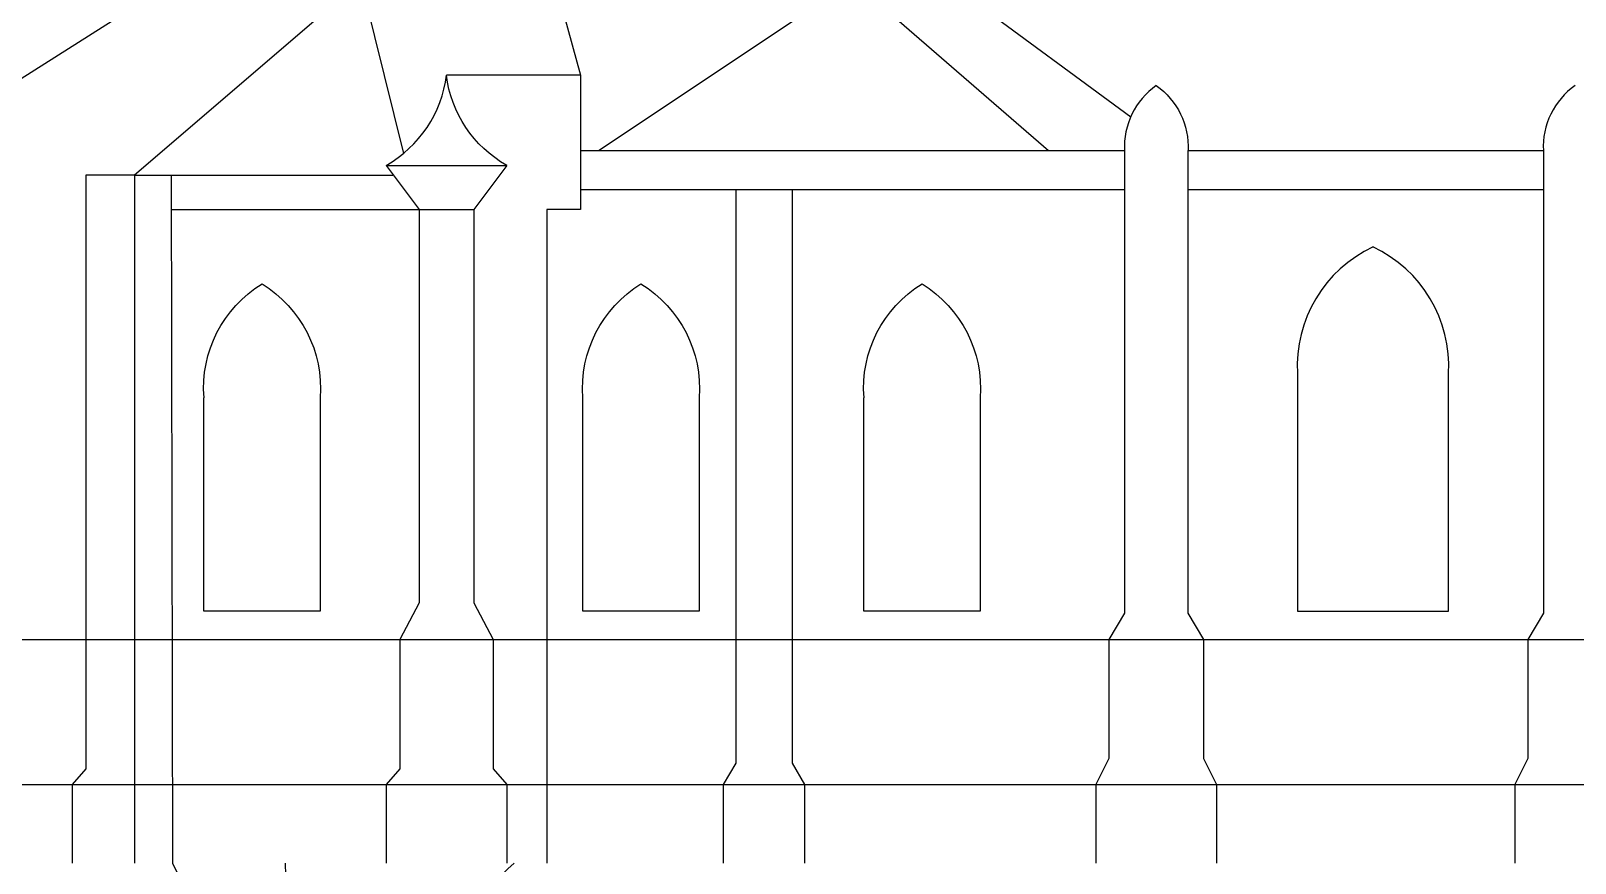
# Model space of a CAD drawing. Extents: x 77 to 121, y -270 to -21.
# Drawn here: x 87.19 to 104.72, y -160.77 to -151.32 of the extents above; entities that cross this region are included whole.
import ezdxf

# ---------------------------------------------------------------- set-up
doc = ezdxf.new("R2010")
doc.units = 0
doc.layers.add('ELEVATIONS', color=7, linetype='CONTINUOUS')
doc.layers.add('VAULT_LINES', color=7, linetype='CONTINUOUS')

msp = doc.modelspace()

# ---------------------------------------------------------------- linework, layer by layer
at = {"layer": 'ELEVATIONS'}
for p, q in [((88.831, -150.756), (85.922, -152.599)), ((90.937, -150.756), (88.369, -152.961)), ((90.937, -150.756), (91.419, -152.715)), ((93.137, -150.756), (93.429, -151.825)), ((96.522, -150.756), (93.64, -152.681)), ((96.522, -150.756), (98.741, -152.681)), ((97.579, -150.756), (99.675, -152.298)), ((93.429, -151.825), (91.908, -151.825)), ((93.429, -151.825), (93.429, -153.35)), ((93.429, -152.681), (99.604, -152.681)), ((99.604, -152.681), (99.604, -157.928)), ((100.324, -152.681), (104.359, -152.681)), ((100.324, -152.681), (100.324, -157.928)), ((104.359, -152.681), (104.359, -157.928)), ((88.369, -152.961), (87.814, -152.961)), ((87.814, -152.961), (87.814, -158.229)), ((88.369, -152.961), (88.369, -160.765)), ((88.369, -152.961), (91.301, -152.961)), ((88.783, -152.961), (88.799, -160.765)), ((91.224, -152.849), (91.599, -153.35)), ((91.224, -152.849), (92.592, -152.849)), ((92.592, -152.849), (92.217, -153.35)), ((93.429, -153.124), (99.604, -153.124)), ((95.197, -159.632), (95.197, -153.124)), ((95.834, -159.632), (95.834, -153.124)), ((100.324, -153.124), (104.359, -153.124)), ((88.784, -153.35), (91.599, -153.35)), ((91.599, -153.35), (92.217, -153.35)), ((91.599, -153.35), (91.599, -157.811)), ((92.217, -153.35), (92.217, -157.811)), ((93.429, -153.35), (93.046, -153.35)), ((93.046, -153.35), (93.046, -160.765)), ((101.567, -155.211), (101.567, -157.907)), ((103.282, -157.907), (103.282, -155.211)), ((89.156, -157.907), (89.156, -155.485)), ((90.474, -155.485), (90.474, -157.907)), ((93.457, -157.907), (93.457, -155.485)), ((94.775, -155.485), (94.775, -157.907)), ((96.647, -157.907), (96.647, -155.485)), ((97.965, -155.485), (97.965, -157.907)), ((90.474, -157.907), (89.156, -157.907)), ((91.599, -157.811), (91.378, -158.229)), ((92.217, -157.811), (92.438, -158.229)), ((94.775, -157.907), (93.457, -157.907)), ((97.965, -157.907), (96.647, -157.907)), ((101.567, -157.907), (103.282, -157.907)), ((99.604, -157.928), (99.427, -158.229)), ((100.324, -157.928), (100.502, -158.229)), ((104.359, -157.928), (104.181, -158.229)), ((84.96, -158.229), (91.378, -158.229)), ((87.814, -158.229), (87.814, -159.694)), ((91.378, -158.229), (91.378, -159.694)), ((91.378, -158.229), (92.438, -158.229)), ((92.438, -158.229), (99.427, -158.229)), ((92.438, -158.229), (92.438, -159.694)), ((99.427, -158.229), (99.427, -159.58)), ((99.427, -158.229), (100.502, -158.229)), ((100.502, -158.229), (104.181, -158.229)), ((100.502, -158.229), (100.502, -159.58)), ((104.181, -158.229), (104.181, -159.58)), ((104.181, -158.229), (105.256, -158.229)), ((95.054, -159.873), (95.197, -159.632)), ((95.977, -159.873), (95.834, -159.632)), ((99.427, -159.58), (99.28, -159.873)), ((100.502, -159.58), (100.649, -159.873)), ((104.181, -159.58), (104.034, -159.873)), ((87.814, -159.694), (87.66, -159.873)), ((91.378, -159.694), (91.224, -159.873)), ((92.438, -159.694), (92.592, -159.873)), ((84.773, -159.873), (110.08, -159.873)), ((87.66, -159.873), (87.66, -160.765)), ((91.224, -159.873), (91.224, -160.765)), ((92.592, -159.873), (92.592, -160.765)), ((95.054, -160.765), (95.054, -159.873)), ((95.977, -160.765), (95.977, -159.873)), ((99.28, -159.873), (99.28, -160.765)), ((100.649, -159.873), (100.649, -160.765)), ((104.034, -159.873), (104.034, -160.765))]:
    msp.add_line(p, q, dxfattribs=at)
for centre, radius, start, end in [((90.546, -151.655), 1.373, 299.6024, 352.9003), ((100.45, -152.638), 0.847, 125.0081, 182.9326), ((105.204, -152.638), 0.847, 125.0081, 182.9326), ((103.058, -155.126), 1.493, 115.0942, 183.2769), ((101.791, -155.126), 1.493, 356.7231, 64.9058)]:
    msp.add_arc(centre, radius, start, end, dxfattribs=at)
at = {"layer": 'ELEVATIONS', "extrusion": (0, 0, -1)}
for centre, radius, start, end in [((-93.27, -151.655), 1.373, 299.6024, 352.9003), ((-99.479, -152.638), 0.847, 125.0081, 182.9326), ((-90.536, -155.375), 1.384, 355.4422, 58.6084), ((-89.094, -155.375), 1.384, 121.3916, 184.5578), ((-94.837, -155.375), 1.384, 355.4422, 58.6084), ((-93.395, -155.375), 1.384, 121.3916, 184.5578), ((-98.027, -155.375), 1.384, 355.4422, 58.6084), ((-96.585, -155.375), 1.384, 121.3916, 184.5578)]:
    msp.add_arc(centre, radius, start, end, dxfattribs=at)
at = {"layer": 'VAULT_LINES'}
msp.add_line((88.799, -160.765), (90.097, -163.406), dxfattribs=at)
msp.add_arc((100.285, -160.765), 10.206, 179.9996, 192.432, dxfattribs=at)
at = {"layer": 'VAULT_LINES', "extrusion": (0, 0, -1)}
msp.add_arc((-97.98, -166.493), 7.807, 24.5913, 47.2025, dxfattribs=at)

doc.saveas('drawing.dxf')
